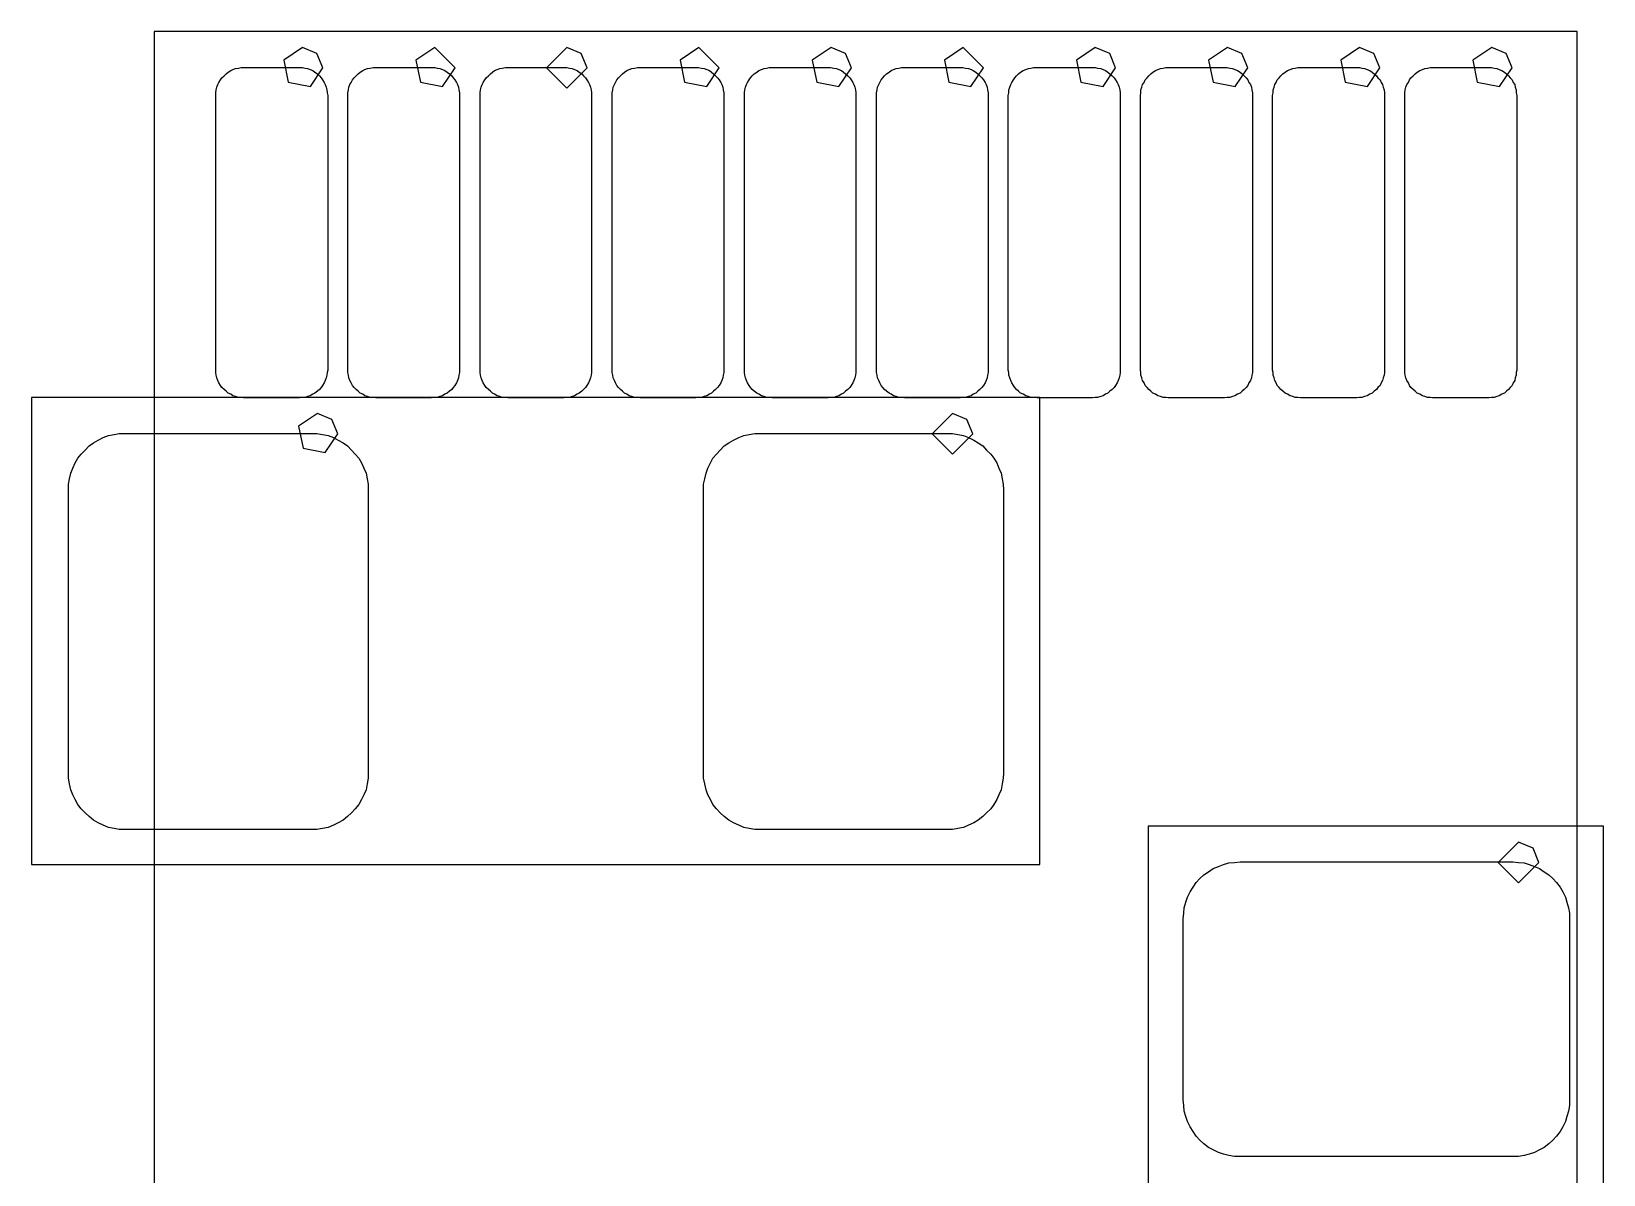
# Model space of a CAD drawing. Extents: x 114 to 258, y 8 to 198.
# Drawn here: x 151.34 to 159.08, y 51.53 to 57.16 of the extents above; entities that cross this region are included whole.
import ezdxf

# ---------------------------------------------------------------- set-up
doc = ezdxf.new("R2010")
doc.units = 0

msp = doc.modelspace()

# ---------------------------------------------------------------- linework, layer by layer
at = {"layer": 'Layer 1', "color": 7}
for points in [[(158.94812, 57.15996), (151.94788, 57.15996)], [(151.94788, 57.15996), (151.94788, 49.45868)], [(158.94812, 49.45868), (158.94812, 57.15996)], [(152.677368, 57.080636), (152.58498, 57.018904), (152.606657, 56.909925), (152.715636, 56.888248), (152.777368, 56.980636), (152.748079, 57.051347), (152.677368, 57.080636), (152.677368, 57.080636)], [(153.327354, 57.080636), (153.234966, 57.018904), (153.256643, 56.909925), (153.365622, 56.888248), (153.427354, 56.980636), (153.327354, 57.080636), (153.327354, 57.080636)], [(153.97734, 57.080636), (153.87734, 56.980636), (153.97734, 56.880636), (154.07734, 56.980636), (154.048051, 57.051347), (153.97734, 57.080636), (153.97734, 57.080636)], [(154.627326, 57.080636), (154.534938, 57.018904), (154.556615, 56.909925), (154.665594, 56.888248), (154.727326, 56.980636), (154.627326, 57.080636), (154.627326, 57.080636)], [(155.277312, 57.080636), (155.184924, 57.018904), (155.206601, 56.909925), (155.31558, 56.888248), (155.377312, 56.980636), (155.348023, 57.051347), (155.277312, 57.080636), (155.277312, 57.080636)], [(155.927298, 57.080636), (155.83491, 57.018904), (155.856587, 56.909925), (155.965566, 56.888248), (156.027298, 56.980636), (155.927298, 57.080636), (155.927298, 57.080636)], [(156.577284, 57.080636), (156.484896, 57.018904), (156.506573, 56.909925), (156.615552, 56.888248), (156.677284, 56.980636), (156.647995, 57.051347), (156.577284, 57.080636), (156.577284, 57.080636)], [(157.22727, 57.080636), (157.134882, 57.018904), (157.156559, 56.909925), (157.265538, 56.888248), (157.32727, 56.980636), (157.297981, 57.051347), (157.22727, 57.080636), (157.22727, 57.080636)], [(157.877256, 57.080636), (157.784868, 57.018904), (157.806545, 56.909925), (157.915524, 56.888248), (157.977256, 56.980636), (157.947967, 57.051347), (157.877256, 57.080636), (157.877256, 57.080636)], [(158.527242, 57.080636), (158.434854, 57.018904), (158.456531, 56.909925), (158.56551, 56.888248), (158.627242, 56.980636), (158.597953, 57.051347), (158.527242, 57.080636), (158.527242, 57.080636)], [(152.273, 56.9212), (152.28062, 56.93136)], [(152.28062, 56.93136), (152.29078, 56.94152)], [(152.29078, 56.94152), (152.30094, 56.95168)], [(152.30094, 56.95168), (152.3111, 56.9593)], [(152.3111, 56.9593), (152.3238, 56.96692)], [(152.3238, 56.96692), (152.33396, 56.972)], [(152.33396, 56.972), (152.34666, 56.97708)], [(152.34666, 56.97708), (152.3619, 56.97962)], [(152.3619, 56.97962), (152.3746, 56.98216)], [(152.3746, 56.98216), (152.3873, 56.98216)], [(152.3873, 56.98216), (152.66162, 56.98216)], [(152.66162, 56.98216), (152.67686, 56.98216)], [(152.67686, 56.98216), (152.68956, 56.97962)], [(152.68956, 56.97962), (152.70226, 56.97708)], [(152.70226, 56.97708), (152.71496, 56.972)], [(152.71496, 56.972), (152.72766, 56.96692)], [(152.72766, 56.96692), (152.73782, 56.9593)], [(152.73782, 56.9593), (152.75052, 56.95168)], [(152.75052, 56.95168), (152.76068, 56.94152)], [(152.76068, 56.94152), (152.7683, 56.93136)], [(152.7683, 56.93136), (152.77592, 56.9212)], [(152.92324, 56.9212), (152.93086, 56.93136)], [(152.93086, 56.93136), (152.94102, 56.94152)], [(152.94102, 56.94152), (152.95118, 56.95168)], [(152.95118, 56.95168), (152.96134, 56.9593)], [(152.96134, 56.9593), (152.97404, 56.96692)], [(152.97404, 56.96692), (152.9842, 56.972)], [(152.9842, 56.972), (152.9969, 56.97708)], [(152.9969, 56.97708), (153.0096, 56.97962)], [(153.0096, 56.97962), (153.02484, 56.98216)], [(153.02484, 56.98216), (153.03754, 56.98216)], [(153.03754, 56.98216), (153.31186, 56.98216)], [(153.31186, 56.98216), (153.3271, 56.98216)], [(153.3271, 56.98216), (153.3398, 56.97962)], [(153.3398, 56.97962), (153.3525, 56.97708)], [(153.3525, 56.97708), (153.3652, 56.972)], [(153.3652, 56.972), (153.3779, 56.96692)], [(153.3779, 56.96692), (153.38806, 56.9593)], [(153.38806, 56.9593), (153.40076, 56.95168)], [(153.40076, 56.95168), (153.41092, 56.94152)], [(153.41092, 56.94152), (153.41854, 56.93136)], [(153.41854, 56.93136), (153.42616, 56.9212)], [(153.57348, 56.9212), (153.5811, 56.93136)], [(153.5811, 56.93136), (153.59126, 56.94152)], [(153.59126, 56.94152), (153.60142, 56.95168)], [(153.60142, 56.95168), (153.61158, 56.9593)], [(153.61158, 56.9593), (153.62174, 56.96692)], [(153.62174, 56.96692), (153.63444, 56.972)], [(153.63444, 56.972), (153.64714, 56.97708)], [(153.64714, 56.97708), (153.65984, 56.97962)], [(153.65984, 56.97962), (153.67508, 56.98216)], [(153.67508, 56.98216), (153.68778, 56.98216)], [(153.68778, 56.98216), (153.9621, 56.98216)], [(153.9621, 56.98216), (153.97734, 56.98216)], [(153.97734, 56.98216), (153.99004, 56.97962)], [(153.99004, 56.97962), (154.00274, 56.97708)], [(154.00274, 56.97708), (154.01544, 56.972)], [(154.01544, 56.972), (154.02814, 56.96692)], [(154.02814, 56.96692), (154.0383, 56.9593)], [(154.0383, 56.9593), (154.051, 56.95168)], [(154.051, 56.95168), (154.05862, 56.94152)], [(154.05862, 56.94152), (154.06878, 56.93136)], [(154.06878, 56.93136), (154.0764, 56.9212)], [(154.22372, 56.9212), (154.23134, 56.93136)], [(154.23134, 56.93136), (154.2415, 56.94152)], [(154.2415, 56.94152), (154.25166, 56.95168)], [(154.25166, 56.95168), (154.26182, 56.9593)], [(154.26182, 56.9593), (154.27198, 56.96692)], [(154.27198, 56.96692), (154.28468, 56.972)], [(154.28468, 56.972), (154.29738, 56.97708)], [(154.29738, 56.97708), (154.31008, 56.97962)], [(154.31008, 56.97962), (154.32532, 56.98216)], [(154.32532, 56.98216), (154.33802, 56.98216)], [(154.33802, 56.98216), (154.61234, 56.98216)], [(154.61234, 56.98216), (154.62504, 56.98216)], [(154.62504, 56.98216), (154.64028, 56.97962)], [(154.64028, 56.97962), (154.65298, 56.97708)], [(154.65298, 56.97708), (154.66568, 56.972)], [(154.66568, 56.972), (154.67838, 56.96692)], [(154.67838, 56.96692), (154.68854, 56.9593)], [(154.68854, 56.9593), (154.6987, 56.95168)], [(154.6987, 56.95168), (154.70886, 56.94152)], [(154.70886, 56.94152), (154.71902, 56.93136)], [(154.71902, 56.93136), (154.72664, 56.9212)], [(154.87396, 56.9212), (154.88158, 56.93136)], [(154.88158, 56.93136), (154.8892, 56.94152)], [(154.8892, 56.94152), (154.89936, 56.95168)], [(154.89936, 56.95168), (154.91206, 56.9593)], [(154.91206, 56.9593), (154.92222, 56.96692)], [(154.92222, 56.96692), (154.93492, 56.972)], [(154.93492, 56.972), (154.94762, 56.97708)], [(154.94762, 56.97708), (154.96032, 56.97962)], [(154.96032, 56.97962), (154.97302, 56.98216)], [(154.97302, 56.98216), (154.98826, 56.98216)], [(154.98826, 56.98216), (155.26258, 56.98216)], [(155.26258, 56.98216), (155.27528, 56.98216)], [(155.27528, 56.98216), (155.29052, 56.97962)], [(155.29052, 56.97962), (155.30322, 56.97708)], [(155.30322, 56.97708), (155.31592, 56.972)], [(155.31592, 56.972), (155.32862, 56.96692)], [(155.32862, 56.96692), (155.33878, 56.9593)], [(155.33878, 56.9593), (155.34894, 56.95168)], [(155.34894, 56.95168), (155.3591, 56.94152)], [(155.3591, 56.94152), (155.36926, 56.93136)], [(155.36926, 56.93136), (155.37688, 56.9212)], [(155.5242, 56.9212), (155.53182, 56.93136)], [(155.53182, 56.93136), (155.53944, 56.94152)], [(155.53944, 56.94152), (155.5496, 56.95168)], [(155.5496, 56.95168), (155.5623, 56.9593)], [(155.5623, 56.9593), (155.57246, 56.96692)], [(155.57246, 56.96692), (155.58516, 56.972)], [(155.58516, 56.972), (155.59786, 56.97708)], [(155.59786, 56.97708), (155.61056, 56.97962)], [(155.61056, 56.97962), (155.62326, 56.98216)], [(155.62326, 56.98216), (155.6385, 56.98216)], [(155.6385, 56.98216), (155.91282, 56.98216)], [(155.91282, 56.98216), (155.92552, 56.98216)], [(155.92552, 56.98216), (155.93822, 56.97962)], [(155.93822, 56.97962), (155.95346, 56.97708)], [(155.95346, 56.97708), (155.96616, 56.972)], [(155.96616, 56.972), (155.97632, 56.96692)], [(155.97632, 56.96692), (155.98902, 56.9593)], [(155.98902, 56.9593), (155.99918, 56.95168)], [(155.99918, 56.95168), (156.00934, 56.94152)], [(156.00934, 56.94152), (156.0195, 56.93136)], [(156.0195, 56.93136), (156.02712, 56.9212)], [(156.17444, 56.9212), (156.18206, 56.93136)], [(156.18206, 56.93136), (156.18968, 56.94152)], [(156.18968, 56.94152), (156.19984, 56.95168)], [(156.19984, 56.95168), (156.21, 56.9593)], [(156.21, 56.9593), (156.2227, 56.96692)], [(156.2227, 56.96692), (156.2354, 56.972)], [(156.2354, 56.972), (156.2481, 56.97708)], [(156.2481, 56.97708), (156.2608, 56.97962)], [(156.2608, 56.97962), (156.2735, 56.98216)], [(156.2735, 56.98216), (156.28874, 56.98216)], [(156.28874, 56.98216), (156.56306, 56.98216)], [(156.56306, 56.98216), (156.57576, 56.98216)], [(156.57576, 56.98216), (156.58846, 56.97962)], [(156.58846, 56.97962), (156.6037, 56.97708)], [(156.6037, 56.97708), (156.6164, 56.972)], [(156.6164, 56.972), (156.62656, 56.96692)], [(156.62656, 56.96692), (156.63926, 56.9593)], [(156.63926, 56.9593), (156.64942, 56.95168)], [(156.64942, 56.95168), (156.65958, 56.94152)], [(156.65958, 56.94152), (156.66974, 56.93136)], [(156.66974, 56.93136), (156.67736, 56.9212)], [(156.82214, 56.9212), (156.8323, 56.93136)], [(156.8323, 56.93136), (156.83992, 56.94152)], [(156.83992, 56.94152), (156.85008, 56.95168)], [(156.85008, 56.95168), (156.86024, 56.9593)], [(156.86024, 56.9593), (156.87294, 56.96692)], [(156.87294, 56.96692), (156.88564, 56.972)], [(156.88564, 56.972), (156.89834, 56.97708)], [(156.89834, 56.97708), (156.91104, 56.97962)], [(156.91104, 56.97962), (156.92374, 56.98216)], [(156.92374, 56.98216), (156.93644, 56.98216)], [(156.93644, 56.98216), (157.2133, 56.98216)], [(157.2133, 56.98216), (157.226, 56.98216)], [(157.226, 56.98216), (157.2387, 56.97962)], [(157.2387, 56.97962), (157.2514, 56.97708)], [(157.2514, 56.97708), (157.2641, 56.972)], [(157.2641, 56.972), (157.2768, 56.96692)], [(157.2768, 56.96692), (157.2895, 56.9593)], [(157.2895, 56.9593), (157.29966, 56.95168)], [(157.29966, 56.95168), (157.30982, 56.94152)], [(157.30982, 56.94152), (157.31998, 56.93136)], [(157.31998, 56.93136), (157.3276, 56.9212)], [(157.47238, 56.9212), (157.48254, 56.93136)], [(157.48254, 56.93136), (157.49016, 56.94152)], [(157.49016, 56.94152), (157.50032, 56.95168)], [(157.50032, 56.95168), (157.51048, 56.9593)], [(157.51048, 56.9593), (157.52318, 56.96692)], [(157.52318, 56.96692), (157.53588, 56.972)], [(157.53588, 56.972), (157.54858, 56.97708)], [(157.54858, 56.97708), (157.56128, 56.97962)], [(157.56128, 56.97962), (157.57398, 56.98216)], [(157.57398, 56.98216), (157.58668, 56.98216)], [(157.58668, 56.98216), (157.86354, 56.98216)], [(157.86354, 56.98216), (157.87624, 56.98216)], [(157.87624, 56.98216), (157.88894, 56.97962)], [(157.88894, 56.97962), (157.90164, 56.97708)], [(157.90164, 56.97708), (157.91434, 56.972)], [(157.91434, 56.972), (157.92704, 56.96692)], [(157.92704, 56.96692), (157.93974, 56.9593)], [(157.93974, 56.9593), (157.9499, 56.95168)], [(157.9499, 56.95168), (157.96006, 56.94152)], [(157.96006, 56.94152), (157.96768, 56.93136)], [(157.96768, 56.93136), (157.97784, 56.9212)], [(158.12262, 56.9212), (158.13024, 56.93136)], [(158.13024, 56.93136), (158.1404, 56.94152)], [(158.1404, 56.94152), (158.15056, 56.95168)], [(158.15056, 56.95168), (158.16072, 56.9593)], [(158.16072, 56.9593), (158.17342, 56.96692)], [(158.17342, 56.96692), (158.18612, 56.972)], [(158.18612, 56.972), (158.19882, 56.97708)], [(158.19882, 56.97708), (158.21152, 56.97962)], [(158.21152, 56.97962), (158.22422, 56.98216)], [(158.22422, 56.98216), (158.23692, 56.98216)], [(158.23692, 56.98216), (158.51378, 56.98216)], [(158.51378, 56.98216), (158.52648, 56.98216)], [(158.52648, 56.98216), (158.53918, 56.97962)], [(158.53918, 56.97962), (158.55188, 56.97708)], [(158.55188, 56.97708), (158.56458, 56.972)], [(158.56458, 56.972), (158.57728, 56.96692)], [(158.57728, 56.96692), (158.58998, 56.9593)], [(158.58998, 56.9593), (158.60014, 56.95168)], [(158.60014, 56.95168), (158.6103, 56.94152)], [(158.6103, 56.94152), (158.61792, 56.93136)], [(158.61792, 56.93136), (158.62808, 56.9212)], [(152.25014, 56.8577), (152.25268, 56.87294)], [(152.25014, 56.845), (152.25014, 56.8577)], [(152.25268, 56.87294), (152.25522, 56.88564)], [(152.25522, 56.88564), (152.2603, 56.89834)], [(152.2603, 56.89834), (152.26538, 56.9085)], [(152.26538, 56.9085), (152.273, 56.9212)], [(152.77592, 56.9212), (152.78354, 56.9085)], [(152.78354, 56.9085), (152.78862, 56.89834)], [(152.78862, 56.89834), (152.7937, 56.88564)], [(152.7937, 56.88564), (152.79624, 56.87294)], [(152.79624, 56.87294), (152.79878, 56.8577)], [(152.79878, 56.8577), (152.80132, 56.845)], [(152.90038, 56.8577), (152.90292, 56.87294)], [(152.90038, 56.845), (152.90038, 56.8577)], [(152.90292, 56.87294), (152.90546, 56.88564)], [(152.90546, 56.88564), (152.91054, 56.89834)], [(152.91054, 56.89834), (152.91562, 56.9085)], [(152.91562, 56.9085), (152.92324, 56.9212)], [(153.42616, 56.9212), (153.43378, 56.9085)], [(153.43378, 56.9085), (153.43886, 56.89834)], [(153.43886, 56.89834), (153.44394, 56.88564)], [(153.44394, 56.88564), (153.44648, 56.87294)], [(153.44648, 56.87294), (153.44902, 56.8577)], [(153.44902, 56.8577), (153.44902, 56.845)], [(153.55062, 56.8577), (153.55316, 56.87294)], [(153.55062, 56.845), (153.55062, 56.8577)], [(153.55316, 56.87294), (153.5557, 56.88564)], [(153.5557, 56.88564), (153.56078, 56.89834)], [(153.56078, 56.89834), (153.56586, 56.9085)], [(153.56586, 56.9085), (153.57348, 56.9212)], [(154.0764, 56.9212), (154.08402, 56.9085)], [(154.08402, 56.9085), (154.0891, 56.89834)], [(154.0891, 56.89834), (154.09418, 56.88564)], [(154.09418, 56.88564), (154.09672, 56.87294)], [(154.09672, 56.87294), (154.09926, 56.8577)], [(154.09926, 56.8577), (154.09926, 56.845)], [(154.20086, 56.8577), (154.2034, 56.87294)], [(154.20086, 56.845), (154.20086, 56.8577)], [(154.2034, 56.87294), (154.20594, 56.88564)], [(154.20594, 56.88564), (154.21102, 56.89834)], [(154.21102, 56.89834), (154.2161, 56.9085)], [(154.2161, 56.9085), (154.22372, 56.9212)], [(154.72664, 56.9212), (154.73426, 56.9085)], [(154.73426, 56.9085), (154.73934, 56.89834)], [(154.73934, 56.89834), (154.74442, 56.88564)], [(154.74442, 56.88564), (154.74696, 56.87294)], [(154.74696, 56.87294), (154.7495, 56.8577)], [(154.7495, 56.8577), (154.7495, 56.845)], [(154.8511, 56.8577), (154.85364, 56.87294)], [(154.8511, 56.845), (154.8511, 56.8577)], [(154.85364, 56.87294), (154.85618, 56.88564)], [(154.85618, 56.88564), (154.86126, 56.89834)], [(154.86126, 56.89834), (154.86634, 56.9085)], [(154.86634, 56.9085), (154.87396, 56.9212)], [(155.37688, 56.9212), (155.3845, 56.9085)], [(155.3845, 56.9085), (155.38958, 56.89834)], [(155.38958, 56.89834), (155.39466, 56.88564)], [(155.39466, 56.88564), (155.3972, 56.87294)], [(155.3972, 56.87294), (155.39974, 56.8577)], [(155.39974, 56.8577), (155.39974, 56.845)], [(155.50134, 56.8577), (155.50388, 56.87294)], [(155.50134, 56.845), (155.50134, 56.8577)], [(155.50388, 56.87294), (155.50642, 56.88564)], [(155.50642, 56.88564), (155.5115, 56.89834)], [(155.5115, 56.89834), (155.51658, 56.9085)], [(155.51658, 56.9085), (155.5242, 56.9212)], [(156.02712, 56.9212), (156.03474, 56.9085)], [(156.03474, 56.9085), (156.03982, 56.89834)], [(156.03982, 56.89834), (156.0449, 56.88564)], [(156.0449, 56.88564), (156.04744, 56.87294)], [(156.04744, 56.87294), (156.04998, 56.8577)], [(156.04998, 56.8577), (156.04998, 56.845)], [(156.14904, 56.845), (156.15158, 56.8577)], [(156.15158, 56.87294), (156.15666, 56.88564)], [(156.15158, 56.8577), (156.15158, 56.87294)], [(156.15666, 56.88564), (156.16174, 56.89834)], [(156.16174, 56.89834), (156.16682, 56.9085)], [(156.16682, 56.9085), (156.17444, 56.9212)], [(156.67736, 56.9212), (156.68498, 56.9085)], [(156.68498, 56.9085), (156.69006, 56.89834)], [(156.69006, 56.89834), (156.69514, 56.88564)], [(156.69514, 56.88564), (156.69768, 56.87294)], [(156.69768, 56.87294), (156.70022, 56.8577)], [(156.70022, 56.8577), (156.70022, 56.845)], [(156.79928, 56.845), (156.80182, 56.8577)], [(156.80182, 56.87294), (156.8069, 56.88564)], [(156.80182, 56.8577), (156.80182, 56.87294)], [(156.8069, 56.88564), (156.80944, 56.89834)], [(156.80944, 56.89834), (156.81706, 56.9085)], [(156.81706, 56.9085), (156.82214, 56.9212)], [(157.3276, 56.9212), (157.33268, 56.9085)], [(157.33268, 56.9085), (157.3403, 56.89834)], [(157.3403, 56.89834), (157.34538, 56.88564)], [(157.34538, 56.88564), (157.34792, 56.87294)], [(157.34792, 56.87294), (157.35046, 56.8577)], [(157.35046, 56.8577), (157.35046, 56.845)], [(157.44952, 56.845), (157.45206, 56.8577)], [(157.45206, 56.87294), (157.45714, 56.88564)], [(157.45206, 56.8577), (157.45206, 56.87294)], [(157.45714, 56.88564), (157.45968, 56.89834)], [(157.45968, 56.89834), (157.4673, 56.9085)], [(157.4673, 56.9085), (157.47238, 56.9212)], [(157.97784, 56.9212), (157.98292, 56.9085)], [(157.98292, 56.9085), (157.99054, 56.89834)], [(157.99054, 56.89834), (157.99308, 56.88564)], [(157.99308, 56.88564), (157.99816, 56.87294)], [(157.99816, 56.87294), (158.0007, 56.8577)], [(158.0007, 56.8577), (158.0007, 56.845)], [(158.09976, 56.8577), (158.1023, 56.87294)], [(158.09976, 56.845), (158.09976, 56.8577)], [(158.1023, 56.87294), (158.10484, 56.88564)], [(158.10484, 56.88564), (158.10992, 56.89834)], [(158.10992, 56.89834), (158.11754, 56.9085)], [(158.11754, 56.9085), (158.12262, 56.9212)], [(158.62808, 56.9212), (158.63316, 56.9085)], [(158.63316, 56.9085), (158.64078, 56.89834)], [(158.64078, 56.89834), (158.64332, 56.88564)], [(158.64332, 56.88564), (158.6484, 56.87294)], [(158.6484, 56.87294), (158.6484, 56.8577)], [(158.6484, 56.8577), (158.65094, 56.845)], [(152.25014, 55.49372), (152.25014, 56.845)], [(152.80132, 56.845), (152.80132, 55.49372)], [(152.90038, 55.49372), (152.90038, 56.845)], [(153.44902, 56.845), (153.44902, 55.49372)], [(153.55062, 55.49372), (153.55062, 56.845)], [(154.09926, 56.845), (154.09926, 55.49372)], [(154.20086, 55.49372), (154.20086, 56.845)], [(154.7495, 56.845), (154.7495, 55.49372)], [(154.8511, 55.49372), (154.8511, 56.845)], [(155.39974, 56.845), (155.39974, 55.49372)], [(155.50134, 55.49372), (155.50134, 56.845)], [(156.04998, 56.845), (156.04998, 55.49372)], [(156.14904, 55.49372), (156.14904, 56.845)], [(156.70022, 56.845), (156.70022, 55.49372)], [(156.79928, 55.49372), (156.79928, 56.845)], [(157.35046, 56.845), (157.35046, 55.49372)], [(157.44952, 55.49372), (157.44952, 56.845)], [(158.0007, 56.845), (158.0007, 55.49372)], [(158.09976, 55.49372), (158.09976, 56.845)], [(158.65094, 56.845), (158.65094, 55.49372)], [(152.25014, 55.48102), (152.25014, 55.49372)], [(152.25268, 55.46832), (152.25014, 55.48102)], [(152.25522, 55.45562), (152.25268, 55.46832)], [(152.2603, 55.44292), (152.25522, 55.45562)], [(152.7937, 55.45562), (152.78862, 55.44292)], [(152.79624, 55.46832), (152.7937, 55.45562)], [(152.79878, 55.48102), (152.79624, 55.46832)], [(152.80132, 55.49372), (152.79878, 55.48102)], [(152.90038, 55.48102), (152.90038, 55.49372)], [(152.90292, 55.46832), (152.90038, 55.48102)], [(152.90546, 55.45562), (152.90292, 55.46832)], [(152.91054, 55.44292), (152.90546, 55.45562)], [(153.44394, 55.45562), (153.43886, 55.44292)], [(153.44648, 55.46832), (153.44394, 55.45562)], [(153.44902, 55.48102), (153.44648, 55.46832)], [(153.44902, 55.49372), (153.44902, 55.48102)], [(153.55062, 55.48102), (153.55062, 55.49372)], [(153.55316, 55.46832), (153.55062, 55.48102)], [(153.5557, 55.45562), (153.55316, 55.46832)], [(153.56078, 55.44292), (153.5557, 55.45562)], [(154.09418, 55.45562), (154.0891, 55.44292)], [(154.09672, 55.46832), (154.09418, 55.45562)], [(154.09926, 55.48102), (154.09672, 55.46832)], [(154.09926, 55.49372), (154.09926, 55.48102)], [(154.20086, 55.48102), (154.20086, 55.49372)], [(154.2034, 55.46832), (154.20086, 55.48102)], [(154.20594, 55.45562), (154.2034, 55.46832)], [(154.21102, 55.44292), (154.20594, 55.45562)], [(154.74442, 55.45562), (154.73934, 55.44292)], [(154.74696, 55.46832), (154.74442, 55.45562)], [(154.7495, 55.48102), (154.74696, 55.46832)], [(154.7495, 55.49372), (154.7495, 55.48102)], [(154.8511, 55.48102), (154.8511, 55.49372)], [(154.85364, 55.46832), (154.8511, 55.48102)], [(154.85618, 55.45562), (154.85364, 55.46832)], [(154.86126, 55.44292), (154.85618, 55.45562)], [(155.39466, 55.45562), (155.38958, 55.44292)], [(155.3972, 55.46832), (155.39466, 55.45562)], [(155.39974, 55.48102), (155.3972, 55.46832)], [(155.39974, 55.49372), (155.39974, 55.48102)], [(155.50134, 55.48102), (155.50134, 55.49372)], [(155.50388, 55.46832), (155.50134, 55.48102)], [(155.50642, 55.45562), (155.50388, 55.46832)], [(155.5115, 55.44292), (155.50642, 55.45562)], [(156.0449, 55.45562), (156.03982, 55.44292)], [(156.04744, 55.46832), (156.0449, 55.45562)], [(156.04998, 55.48102), (156.04744, 55.46832)], [(156.04998, 55.49372), (156.04998, 55.48102)], [(156.15158, 55.48102), (156.14904, 55.49372)], [(156.15158, 55.46832), (156.15158, 55.48102)], [(156.15666, 55.45562), (156.15158, 55.46832)], [(156.16174, 55.44292), (156.15666, 55.45562)], [(156.69514, 55.45562), (156.69006, 55.44292)], [(156.69768, 55.46832), (156.69514, 55.45562)], [(156.70022, 55.48102), (156.69768, 55.46832)], [(156.70022, 55.49372), (156.70022, 55.48102)], [(156.80182, 55.48102), (156.79928, 55.49372)], [(156.80182, 55.46832), (156.80182, 55.48102)], [(156.8069, 55.45562), (156.80182, 55.46832)], [(156.80944, 55.44292), (156.8069, 55.45562)], [(157.34538, 55.45562), (157.3403, 55.44292)], [(157.34792, 55.46832), (157.34538, 55.45562)], [(157.35046, 55.48102), (157.34792, 55.46832)], [(157.35046, 55.49372), (157.35046, 55.48102)], [(157.45206, 55.48102), (157.44952, 55.49372)], [(157.45206, 55.46832), (157.45206, 55.48102)], [(157.45714, 55.45562), (157.45206, 55.46832)], [(157.45968, 55.44292), (157.45714, 55.45562)], [(157.99308, 55.45562), (157.99054, 55.44292)], [(157.99816, 55.46832), (157.99308, 55.45562)], [(158.0007, 55.48102), (157.99816, 55.46832)], [(158.0007, 55.49372), (158.0007, 55.48102)], [(158.09976, 55.48102), (158.09976, 55.49372)], [(158.1023, 55.46832), (158.09976, 55.48102)], [(158.10484, 55.45562), (158.1023, 55.46832)], [(158.10992, 55.44292), (158.10484, 55.45562)], [(158.64332, 55.45562), (158.64078, 55.44292)], [(158.6484, 55.46832), (158.64332, 55.45562)], [(158.65094, 55.49372), (158.6484, 55.48102)], [(158.6484, 55.48102), (158.6484, 55.46832)], [(152.26538, 55.43022), (152.2603, 55.44292)], [(152.273, 55.41752), (152.26538, 55.43022)], [(152.28062, 55.40736), (152.273, 55.41752)], [(152.29078, 55.3972), (152.28062, 55.40736)], [(152.30094, 55.38958), (152.29078, 55.3972)], [(152.3111, 55.37942), (152.30094, 55.38958)], [(152.3238, 55.37434), (152.3111, 55.37942)], [(152.73782, 55.37942), (152.72766, 55.37434)], [(152.75052, 55.38958), (152.73782, 55.37942)], [(152.76068, 55.3972), (152.75052, 55.38958)], [(152.7683, 55.40736), (152.76068, 55.3972)], [(152.77592, 55.41752), (152.7683, 55.40736)], [(152.78354, 55.43022), (152.77592, 55.41752)], [(152.78862, 55.44292), (152.78354, 55.43022)], [(152.91562, 55.43022), (152.91054, 55.44292)], [(152.92324, 55.41752), (152.91562, 55.43022)], [(152.93086, 55.40736), (152.92324, 55.41752)], [(152.94102, 55.3972), (152.93086, 55.40736)], [(152.95118, 55.38958), (152.94102, 55.3972)], [(152.96134, 55.37942), (152.95118, 55.38958)], [(152.97404, 55.37434), (152.96134, 55.37942)], [(153.38806, 55.37942), (153.3779, 55.37434)], [(153.40076, 55.38958), (153.38806, 55.37942)], [(153.41092, 55.3972), (153.40076, 55.38958)], [(153.41854, 55.40736), (153.41092, 55.3972)], [(153.42616, 55.41752), (153.41854, 55.40736)], [(153.43378, 55.43022), (153.42616, 55.41752)], [(153.43886, 55.44292), (153.43378, 55.43022)], [(153.56586, 55.43022), (153.56078, 55.44292)], [(153.57348, 55.41752), (153.56586, 55.43022)], [(153.5811, 55.40736), (153.57348, 55.41752)], [(153.59126, 55.3972), (153.5811, 55.40736)], [(153.60142, 55.38958), (153.59126, 55.3972)], [(153.61158, 55.37942), (153.60142, 55.38958)], [(153.62174, 55.37434), (153.61158, 55.37942)], [(154.0383, 55.37942), (154.02814, 55.37434)], [(154.051, 55.38958), (154.0383, 55.37942)], [(154.05862, 55.3972), (154.051, 55.38958)], [(154.06878, 55.40736), (154.05862, 55.3972)], [(154.0764, 55.41752), (154.06878, 55.40736)], [(154.08402, 55.43022), (154.0764, 55.41752)], [(154.0891, 55.44292), (154.08402, 55.43022)], [(154.2161, 55.43022), (154.21102, 55.44292)], [(154.22372, 55.41752), (154.2161, 55.43022)], [(154.23134, 55.40736), (154.22372, 55.41752)], [(154.2415, 55.3972), (154.23134, 55.40736)], [(154.25166, 55.38958), (154.2415, 55.3972)], [(154.26182, 55.37942), (154.25166, 55.38958)], [(154.27198, 55.37434), (154.26182, 55.37942)], [(154.68854, 55.37942), (154.67838, 55.37434)], [(154.6987, 55.38958), (154.68854, 55.37942)], [(154.70886, 55.3972), (154.6987, 55.38958)], [(154.71902, 55.40736), (154.70886, 55.3972)], [(154.72664, 55.41752), (154.71902, 55.40736)], [(154.73426, 55.43022), (154.72664, 55.41752)], [(154.73934, 55.44292), (154.73426, 55.43022)], [(154.86634, 55.43022), (154.86126, 55.44292)], [(154.87396, 55.41752), (154.86634, 55.43022)], [(154.88158, 55.40736), (154.87396, 55.41752)], [(154.8892, 55.3972), (154.88158, 55.40736)], [(154.89936, 55.38958), (154.8892, 55.3972)], [(154.91206, 55.37942), (154.89936, 55.38958)], [(154.92222, 55.37434), (154.91206, 55.37942)], [(155.33878, 55.37942), (155.32862, 55.37434)], [(155.34894, 55.38958), (155.33878, 55.37942)], [(155.3591, 55.3972), (155.34894, 55.38958)], [(155.36926, 55.40736), (155.3591, 55.3972)], [(155.37688, 55.41752), (155.36926, 55.40736)], [(155.3845, 55.43022), (155.37688, 55.41752)], [(155.38958, 55.44292), (155.3845, 55.43022)], [(155.51658, 55.43022), (155.5115, 55.44292)], [(155.5242, 55.41752), (155.51658, 55.43022)], [(155.53182, 55.40736), (155.5242, 55.41752)], [(155.53944, 55.3972), (155.53182, 55.40736)], [(155.5496, 55.38958), (155.53944, 55.3972)], [(155.5623, 55.37942), (155.5496, 55.38958)], [(155.57246, 55.37434), (155.5623, 55.37942)], [(155.98902, 55.37942), (155.97632, 55.37434)], [(155.99918, 55.38958), (155.98902, 55.37942)], [(156.00934, 55.3972), (155.99918, 55.38958)], [(156.0195, 55.40736), (156.00934, 55.3972)], [(156.02712, 55.41752), (156.0195, 55.40736)], [(156.03474, 55.43022), (156.02712, 55.41752)], [(156.03982, 55.44292), (156.03474, 55.43022)], [(156.16682, 55.43022), (156.16174, 55.44292)], [(156.17444, 55.41752), (156.16682, 55.43022)], [(156.18206, 55.40736), (156.17444, 55.41752)], [(156.18968, 55.3972), (156.18206, 55.40736)], [(156.19984, 55.38958), (156.18968, 55.3972)], [(156.21, 55.37942), (156.19984, 55.38958)], [(156.2227, 55.37434), (156.21, 55.37942)], [(156.63926, 55.37942), (156.62656, 55.37434)], [(156.64942, 55.38958), (156.63926, 55.37942)], [(156.65958, 55.3972), (156.64942, 55.38958)], [(156.66974, 55.40736), (156.65958, 55.3972)], [(156.67736, 55.41752), (156.66974, 55.40736)], [(156.68498, 55.43022), (156.67736, 55.41752)], [(156.69006, 55.44292), (156.68498, 55.43022)], [(156.81706, 55.43022), (156.80944, 55.44292)], [(156.82214, 55.41752), (156.81706, 55.43022)], [(156.8323, 55.40736), (156.82214, 55.41752)], [(156.83992, 55.3972), (156.8323, 55.40736)], [(156.85008, 55.38958), (156.83992, 55.3972)], [(156.86024, 55.37942), (156.85008, 55.38958)], [(156.87294, 55.37434), (156.86024, 55.37942)], [(157.2895, 55.37942), (157.2768, 55.37434)], [(157.29966, 55.38958), (157.2895, 55.37942)], [(157.30982, 55.3972), (157.29966, 55.38958)], [(157.31998, 55.40736), (157.30982, 55.3972)], [(157.3276, 55.41752), (157.31998, 55.40736)], [(157.33268, 55.43022), (157.3276, 55.41752)], [(157.3403, 55.44292), (157.33268, 55.43022)], [(157.4673, 55.43022), (157.45968, 55.44292)], [(157.47238, 55.41752), (157.4673, 55.43022)], [(157.48254, 55.40736), (157.47238, 55.41752)], [(157.49016, 55.3972), (157.48254, 55.40736)], [(157.50032, 55.38958), (157.49016, 55.3972)], [(157.51048, 55.37942), (157.50032, 55.38958)], [(157.52318, 55.37434), (157.51048, 55.37942)], [(157.93974, 55.37942), (157.92704, 55.37434)], [(157.9499, 55.38958), (157.93974, 55.37942)], [(157.96006, 55.3972), (157.9499, 55.38958)], [(157.96768, 55.40736), (157.96006, 55.3972)], [(157.97784, 55.41752), (157.96768, 55.40736)], [(157.98292, 55.43022), (157.97784, 55.41752)], [(157.99054, 55.44292), (157.98292, 55.43022)], [(158.11754, 55.43022), (158.10992, 55.44292)], [(158.12262, 55.41752), (158.11754, 55.43022)], [(158.13024, 55.40736), (158.12262, 55.41752)], [(158.1404, 55.3972), (158.13024, 55.40736)], [(158.15056, 55.38958), (158.1404, 55.3972)], [(158.16072, 55.37942), (158.15056, 55.38958)], [(158.17342, 55.37434), (158.16072, 55.37942)], [(158.58998, 55.37942), (158.57728, 55.37434)], [(158.60014, 55.38958), (158.58998, 55.37942)], [(158.6103, 55.3972), (158.60014, 55.38958)], [(158.61792, 55.40736), (158.6103, 55.3972)], [(158.62808, 55.41752), (158.61792, 55.40736)], [(158.63316, 55.43022), (158.62808, 55.41752)], [(158.64078, 55.44292), (158.63316, 55.43022)], [(151.34336, 55.3591), (151.34336, 53.0604)], [(156.30398, 55.3591), (151.34336, 55.3591)], [(152.33396, 55.36672), (152.3238, 55.37434)], [(152.34666, 55.36418), (152.33396, 55.36672)], [(152.3619, 55.3591), (152.34666, 55.36418)], [(152.3746, 55.3591), (152.3619, 55.3591)], [(152.3873, 55.35656), (152.3746, 55.3591)], [(152.66162, 55.35656), (152.3873, 55.35656)], [(152.67686, 55.3591), (152.66162, 55.35656)], [(152.68956, 55.3591), (152.67686, 55.3591)], [(152.70226, 55.36418), (152.68956, 55.3591)], [(152.71496, 55.36672), (152.70226, 55.36418)], [(152.72766, 55.37434), (152.71496, 55.36672)], [(152.9842, 55.36672), (152.97404, 55.37434)], [(152.9969, 55.36418), (152.9842, 55.36672)], [(153.0096, 55.3591), (152.9969, 55.36418)], [(153.02484, 55.3591), (153.0096, 55.3591)], [(153.03754, 55.35656), (153.02484, 55.3591)], [(153.31186, 55.35656), (153.03754, 55.35656)], [(153.3271, 55.3591), (153.31186, 55.35656)], [(153.3398, 55.3591), (153.3271, 55.3591)], [(153.3525, 55.36418), (153.3398, 55.3591)], [(153.3652, 55.36672), (153.3525, 55.36418)], [(153.3779, 55.37434), (153.3652, 55.36672)], [(153.63444, 55.36672), (153.62174, 55.37434)], [(153.64714, 55.36418), (153.63444, 55.36672)], [(153.65984, 55.3591), (153.64714, 55.36418)], [(153.67508, 55.3591), (153.65984, 55.3591)], [(153.68778, 55.35656), (153.67508, 55.3591)], [(153.9621, 55.35656), (153.68778, 55.35656)], [(153.97734, 55.3591), (153.9621, 55.35656)], [(153.99004, 55.3591), (153.97734, 55.3591)], [(154.00274, 55.36418), (153.99004, 55.3591)], [(154.01544, 55.36672), (154.00274, 55.36418)], [(154.02814, 55.37434), (154.01544, 55.36672)], [(154.28468, 55.36672), (154.27198, 55.37434)], [(154.29738, 55.36418), (154.28468, 55.36672)], [(154.31008, 55.3591), (154.29738, 55.36418)], [(154.32532, 55.3591), (154.31008, 55.3591)], [(154.33802, 55.35656), (154.32532, 55.3591)], [(154.61234, 55.35656), (154.33802, 55.35656)], [(154.62504, 55.3591), (154.61234, 55.35656)], [(154.64028, 55.3591), (154.62504, 55.3591)], [(154.65298, 55.36418), (154.64028, 55.3591)], [(154.66568, 55.36672), (154.65298, 55.36418)], [(154.67838, 55.37434), (154.66568, 55.36672)], [(154.93492, 55.36672), (154.92222, 55.37434)], [(154.94762, 55.36418), (154.93492, 55.36672)], [(154.96032, 55.3591), (154.94762, 55.36418)], [(154.97302, 55.3591), (154.96032, 55.3591)], [(154.98826, 55.35656), (154.97302, 55.3591)], [(155.26258, 55.35656), (154.98826, 55.35656)], [(155.27528, 55.3591), (155.26258, 55.35656)], [(155.29052, 55.3591), (155.27528, 55.3591)], [(155.30322, 55.36418), (155.29052, 55.3591)], [(155.31592, 55.36672), (155.30322, 55.36418)], [(155.32862, 55.37434), (155.31592, 55.36672)], [(155.58516, 55.36672), (155.57246, 55.37434)], [(155.59786, 55.36418), (155.58516, 55.36672)], [(155.61056, 55.3591), (155.59786, 55.36418)], [(155.62326, 55.3591), (155.61056, 55.3591)], [(155.6385, 55.35656), (155.62326, 55.3591)], [(155.91282, 55.35656), (155.6385, 55.35656)], [(155.92552, 55.3591), (155.91282, 55.35656)], [(155.93822, 55.3591), (155.92552, 55.3591)], [(155.95346, 55.36418), (155.93822, 55.3591)], [(155.96616, 55.36672), (155.95346, 55.36418)], [(155.97632, 55.37434), (155.96616, 55.36672)], [(156.2354, 55.36672), (156.2227, 55.37434)], [(156.2481, 55.36418), (156.2354, 55.36672)], [(156.2608, 55.3591), (156.2481, 55.36418)], [(156.2735, 55.3591), (156.2608, 55.3591)], [(156.28874, 55.35656), (156.2735, 55.3591)], [(156.56306, 55.35656), (156.28874, 55.35656)], [(156.30398, 53.0604), (156.30398, 55.3591)], [(156.57576, 55.3591), (156.56306, 55.35656)], [(156.58846, 55.3591), (156.57576, 55.3591)], [(156.6037, 55.36418), (156.58846, 55.3591)], [(156.6164, 55.36672), (156.6037, 55.36418)], [(156.62656, 55.37434), (156.6164, 55.36672)], [(156.88564, 55.36672), (156.87294, 55.37434)], [(156.89834, 55.36418), (156.88564, 55.36672)], [(156.91104, 55.3591), (156.89834, 55.36418)], [(156.92374, 55.3591), (156.91104, 55.3591)], [(156.93644, 55.35656), (156.92374, 55.3591)], [(157.2133, 55.35656), (156.93644, 55.35656)], [(157.226, 55.3591), (157.2133, 55.35656)], [(157.2387, 55.3591), (157.226, 55.3591)], [(157.2514, 55.36418), (157.2387, 55.3591)], [(157.2641, 55.36672), (157.2514, 55.36418)], [(157.2768, 55.37434), (157.2641, 55.36672)], [(157.53588, 55.36672), (157.52318, 55.37434)], [(157.54858, 55.36418), (157.53588, 55.36672)], [(157.56128, 55.3591), (157.54858, 55.36418)], [(157.57398, 55.3591), (157.56128, 55.3591)], [(157.58668, 55.35656), (157.57398, 55.3591)], [(157.86354, 55.35656), (157.58668, 55.35656)], [(157.87624, 55.3591), (157.86354, 55.35656)], [(157.88894, 55.3591), (157.87624, 55.3591)], [(157.90164, 55.36418), (157.88894, 55.3591)], [(157.91434, 55.36672), (157.90164, 55.36418)], [(157.92704, 55.37434), (157.91434, 55.36672)], [(158.18612, 55.36672), (158.17342, 55.37434)], [(158.19882, 55.36418), (158.18612, 55.36672)], [(158.21152, 55.3591), (158.19882, 55.36418)], [(158.22422, 55.3591), (158.21152, 55.3591)], [(158.23692, 55.35656), (158.22422, 55.3591)], [(158.51378, 55.35656), (158.23692, 55.35656)], [(158.52648, 55.3591), (158.51378, 55.35656)], [(158.53918, 55.3591), (158.52648, 55.3591)], [(158.55188, 55.36418), (158.53918, 55.3591)], [(158.56458, 55.36672), (158.55188, 55.36418)], [(158.57728, 55.37434), (158.56458, 55.36672)], [(152.750266, 55.28003), (152.657878, 55.218298), (152.679555, 55.109319), (152.788534, 55.087642), (152.850266, 55.18003), (152.820977, 55.250741), (152.750266, 55.28003), (152.750266, 55.28003)], [(155.875228, 55.28003), (155.775228, 55.18003), (155.875228, 55.08003), (155.975228, 55.18003), (155.945939, 55.250741), (155.875228, 55.28003), (155.875228, 55.28003)], [(151.64816, 55.13558), (151.67102, 55.14828)], [(151.67102, 55.14828), (151.69642, 55.16098)], [(151.69642, 55.16098), (151.72182, 55.17114)], [(151.72182, 55.17114), (151.74976, 55.17622)], [(151.74976, 55.17622), (151.77516, 55.1813)], [(151.77516, 55.1813), (151.8031, 55.1813)], [(151.8031, 55.1813), (152.72258, 55.1813)], [(152.72258, 55.1813), (152.74798, 55.1813)], [(152.74798, 55.1813), (152.77592, 55.17622)], [(152.77592, 55.17622), (152.80386, 55.17114)], [(152.80386, 55.17114), (152.82926, 55.16098)], [(152.82926, 55.16098), (152.85212, 55.14828)], [(152.85212, 55.14828), (152.87752, 55.13558)], [(154.7749, 55.13558), (154.79776, 55.14828)], [(154.79776, 55.14828), (154.82316, 55.16098)], [(154.82316, 55.16098), (154.84856, 55.17114)], [(154.84856, 55.17114), (154.87396, 55.17622)], [(154.87396, 55.17622), (154.9019, 55.1813)], [(154.9019, 55.1813), (154.9273, 55.1813)], [(154.9273, 55.1813), (155.84678, 55.1813)], [(155.84678, 55.1813), (155.87472, 55.1813)], [(155.87472, 55.1813), (155.90012, 55.17622)], [(155.90012, 55.17622), (155.92806, 55.17114)], [(155.92806, 55.17114), (155.95346, 55.16098)], [(155.95346, 55.16098), (155.97886, 55.14828)], [(155.97886, 55.14828), (156.00172, 55.13558)], [(151.57196, 55.05938), (151.5872, 55.0797)], [(151.5872, 55.0797), (151.60752, 55.10002)], [(151.60752, 55.10002), (151.62784, 55.12034)], [(151.62784, 55.12034), (151.64816, 55.13558)], [(152.87752, 55.13558), (152.89784, 55.12034)], [(152.89784, 55.12034), (152.91816, 55.10002)], [(152.91816, 55.10002), (152.93594, 55.0797)], [(152.93594, 55.0797), (152.95372, 55.05938)], [(154.69616, 55.05938), (154.71394, 55.0797)], [(154.71394, 55.0797), (154.73172, 55.10002)], [(154.73172, 55.10002), (154.75204, 55.12034)], [(154.75204, 55.12034), (154.7749, 55.13558)], [(156.00172, 55.13558), (156.02458, 55.12034)], [(156.02458, 55.12034), (156.04236, 55.10002)], [(156.04236, 55.10002), (156.06268, 55.0797)], [(156.06268, 55.0797), (156.07792, 55.05938)], [(151.5364, 54.98572), (151.54656, 55.01112)], [(151.54656, 55.01112), (151.55926, 55.03652)], [(151.55926, 55.03652), (151.57196, 55.05938)], [(152.95372, 55.05938), (152.96642, 55.03652)], [(152.96642, 55.03652), (152.97912, 55.01112)], [(152.97912, 55.01112), (152.98928, 54.98572)], [(154.66314, 54.98572), (154.67076, 55.01112)], [(154.67076, 55.01112), (154.68346, 55.03652)], [(154.68346, 55.03652), (154.69616, 55.05938)], [(156.07792, 55.05938), (156.09316, 55.03652)], [(156.09316, 55.03652), (156.10332, 55.01112)], [(156.10332, 55.01112), (156.11348, 54.98572)], [(151.52624, 54.93238), (151.53132, 54.95778)], [(151.52624, 54.90444), (151.52624, 54.93238)], [(151.53132, 54.95778), (151.5364, 54.98572)], [(152.98928, 54.98572), (152.99436, 54.95778)], [(152.99436, 54.95778), (152.99944, 54.93238)], [(152.99944, 54.93238), (152.99944, 54.90444)], [(154.65044, 54.93238), (154.65552, 54.95778)], [(154.65044, 54.90444), (154.65044, 54.93238)], [(154.65552, 54.95778), (154.66314, 54.98572)], [(156.11348, 54.98572), (156.11856, 54.95778)], [(156.11856, 54.95778), (156.12364, 54.93238)], [(156.12364, 54.93238), (156.12618, 54.90444)], [(151.52624, 53.50998), (151.52624, 54.90444)], [(152.99944, 54.90444), (152.99944, 53.50998)], [(154.65044, 53.50998), (154.65044, 54.90444)], [(156.12618, 54.90444), (156.12618, 53.50998)], [(151.52624, 53.48458), (151.52624, 53.50998)], [(151.53132, 53.45664), (151.52624, 53.48458)], [(151.5364, 53.4287), (151.53132, 53.45664)], [(152.99436, 53.45664), (152.98928, 53.4287)], [(152.99944, 53.48458), (152.99436, 53.45664)], [(152.99944, 53.50998), (152.99944, 53.48458)], [(154.65044, 53.48458), (154.65044, 53.50998)], [(154.65552, 53.45664), (154.65044, 53.48458)], [(154.66314, 53.4287), (154.65552, 53.45664)], [(156.11856, 53.45664), (156.11348, 53.4287)], [(156.12364, 53.48458), (156.11856, 53.45664)], [(156.12618, 53.50998), (156.12364, 53.48458)], [(151.54656, 53.4033), (151.5364, 53.4287)], [(151.55926, 53.38044), (151.54656, 53.4033)], [(151.57196, 53.35504), (151.55926, 53.38044)], [(152.96642, 53.38044), (152.95372, 53.35504)], [(152.97912, 53.4033), (152.96642, 53.38044)], [(152.98928, 53.4287), (152.97912, 53.4033)], [(154.67076, 53.4033), (154.66314, 53.4287)], [(154.68346, 53.38044), (154.67076, 53.4033)], [(154.69616, 53.35504), (154.68346, 53.38044)], [(156.09316, 53.38044), (156.07792, 53.35504)], [(156.10332, 53.4033), (156.09316, 53.38044)], [(156.11348, 53.4287), (156.10332, 53.4033)], [(151.5872, 53.33472), (151.57196, 53.35504)], [(151.60752, 53.3144), (151.5872, 53.33472)], [(151.62784, 53.29662), (151.60752, 53.3144)], [(151.64816, 53.27884), (151.62784, 53.29662)], [(152.89784, 53.29662), (152.87752, 53.27884)], [(152.91816, 53.3144), (152.89784, 53.29662)], [(152.93594, 53.33472), (152.91816, 53.3144)], [(152.95372, 53.35504), (152.93594, 53.33472)], [(154.71394, 53.33472), (154.69616, 53.35504)], [(154.73172, 53.3144), (154.71394, 53.33472)], [(154.75204, 53.29662), (154.73172, 53.3144)], [(154.7749, 53.27884), (154.75204, 53.29662)], [(156.02458, 53.29662), (156.00172, 53.27884)], [(156.04236, 53.3144), (156.02458, 53.29662)], [(156.06268, 53.33472), (156.04236, 53.3144)], [(156.07792, 53.35504), (156.06268, 53.33472)], [(151.67102, 53.26614), (151.64816, 53.27884)], [(151.69642, 53.25344), (151.67102, 53.26614)], [(151.72182, 53.24328), (151.69642, 53.25344)], [(151.74976, 53.2382), (151.72182, 53.24328)], [(151.77516, 53.23312), (151.74976, 53.2382)], [(151.8031, 53.23312), (151.77516, 53.23312)], [(152.72258, 53.23312), (151.8031, 53.23312)], [(152.74798, 53.23312), (152.72258, 53.23312)], [(152.77592, 53.2382), (152.74798, 53.23312)], [(152.80386, 53.24328), (152.77592, 53.2382)], [(152.82926, 53.25344), (152.80386, 53.24328)], [(152.85212, 53.26614), (152.82926, 53.25344)], [(152.87752, 53.27884), (152.85212, 53.26614)], [(154.79776, 53.26614), (154.7749, 53.27884)], [(154.82316, 53.25344), (154.79776, 53.26614)], [(154.84856, 53.24328), (154.82316, 53.25344)], [(154.87396, 53.2382), (154.84856, 53.24328)], [(154.9019, 53.23312), (154.87396, 53.2382)], [(154.9273, 53.23312), (154.9019, 53.23312)], [(155.84678, 53.23312), (154.9273, 53.23312)], [(155.87472, 53.23312), (155.84678, 53.23312)], [(155.90012, 53.2382), (155.87472, 53.23312)], [(155.92806, 53.24328), (155.90012, 53.2382)], [(155.95346, 53.25344), (155.92806, 53.24328)], [(155.97886, 53.26614), (155.95346, 53.25344)], [(156.00172, 53.27884), (155.97886, 53.26614)], [(159.07766, 53.24836), (156.83738, 53.24836)], [(156.83738, 53.24836), (156.83738, 48.3487)], [(159.07766, 48.3487), (159.07766, 53.24836)], [(158.65983, 53.169798), (158.55983, 53.069798), (158.65983, 52.969798), (158.75983, 53.069798), (158.730541, 53.140509), (158.65983, 53.169798), (158.65983, 53.169798)], [(151.34336, 53.0604), (156.30398, 53.0604)], [(157.18282, 53.05024), (157.20822, 53.0604)], [(157.20822, 53.0604), (157.23362, 53.06802)], [(157.23362, 53.06802), (157.26156, 53.07056)], [(157.26156, 53.07056), (157.2895, 53.0731)], [(157.2895, 53.0731), (158.63062, 53.0731)], [(158.63062, 53.0731), (158.65856, 53.07056)], [(158.65856, 53.07056), (158.6865, 53.06802)], [(158.6865, 53.06802), (158.7119, 53.0604)], [(158.7119, 53.0604), (158.7373, 53.05024)], [(157.0736, 52.9715), (157.09138, 52.99182)], [(157.09138, 52.99182), (157.1117, 53.0096)], [(157.1117, 53.0096), (157.13456, 53.02484)], [(157.13456, 53.02484), (157.15742, 53.04008)], [(157.15742, 53.04008), (157.18282, 53.05024)], [(158.7373, 53.05024), (158.7627, 53.04008)], [(158.7627, 53.04008), (158.78556, 53.02484)], [(158.78556, 53.02484), (158.80842, 53.0096)], [(158.80842, 53.0096), (158.82874, 52.99182)], [(158.82874, 52.99182), (158.84652, 52.9715)], [(157.03042, 52.90038), (157.04312, 52.92578)], [(157.04312, 52.92578), (157.05836, 52.94864)], [(157.05836, 52.94864), (157.0736, 52.9715)], [(158.84652, 52.9715), (158.8643, 52.94864)], [(158.8643, 52.94864), (158.877, 52.92578)], [(158.877, 52.92578), (158.8897, 52.90038)], [(157.01264, 52.82164), (157.01518, 52.84704)], [(157.01518, 52.84704), (157.0228, 52.87498)], [(157.0228, 52.87498), (157.03042, 52.90038)], [(158.8897, 52.90038), (158.89732, 52.87498)], [(158.89732, 52.87498), (158.90494, 52.84704)], [(158.90494, 52.84704), (158.91002, 52.82164)], [(157.0101, 52.7937), (157.01264, 52.82164)], [(157.0101, 51.90216), (157.0101, 52.7937)], [(158.91002, 52.82164), (158.91002, 52.7937)], [(158.91002, 52.7937), (158.91002, 51.90216)], [(157.01264, 51.87422), (157.0101, 51.90216)], [(158.91002, 51.90216), (158.91002, 51.87422)], [(157.01518, 51.84628), (157.01264, 51.87422)], [(157.0228, 51.82088), (157.01518, 51.84628)], [(157.03042, 51.79548), (157.0228, 51.82088)], [(158.89732, 51.82088), (158.8897, 51.79548)], [(158.90494, 51.84628), (158.89732, 51.82088)], [(158.91002, 51.87422), (158.90494, 51.84628)], [(157.04312, 51.77008), (157.03042, 51.79548)], [(157.05836, 51.74722), (157.04312, 51.77008)], [(157.0736, 51.72436), (157.05836, 51.74722)], [(158.8643, 51.74722), (158.84652, 51.72436)], [(158.877, 51.77008), (158.8643, 51.74722)], [(158.8897, 51.79548), (158.877, 51.77008)], [(157.09138, 51.70404), (157.0736, 51.72436)], [(157.1117, 51.68626), (157.09138, 51.70404)], [(157.13456, 51.66848), (157.1117, 51.68626)], [(157.15742, 51.65578), (157.13456, 51.66848)], [(158.78556, 51.66848), (158.7627, 51.65578)], [(158.80842, 51.68626), (158.78556, 51.66848)], [(158.82874, 51.70404), (158.80842, 51.68626)], [(158.84652, 51.72436), (158.82874, 51.70404)], [(157.18282, 51.64308), (157.15742, 51.65578)], [(157.20822, 51.63546), (157.18282, 51.64308)], [(157.23362, 51.62784), (157.20822, 51.63546)], [(157.26156, 51.62276), (157.23362, 51.62784)], [(157.2895, 51.62276), (157.26156, 51.62276)], [(158.63062, 51.62276), (157.2895, 51.62276)], [(158.65856, 51.62276), (158.63062, 51.62276)], [(158.6865, 51.62784), (158.65856, 51.62276)], [(158.7119, 51.63546), (158.6865, 51.62784)], [(158.7373, 51.64308), (158.7119, 51.63546)], [(158.7627, 51.65578), (158.7373, 51.64308)]]:
    msp.add_lwpolyline(points, dxfattribs=at)

doc.saveas('drawing.dxf')
